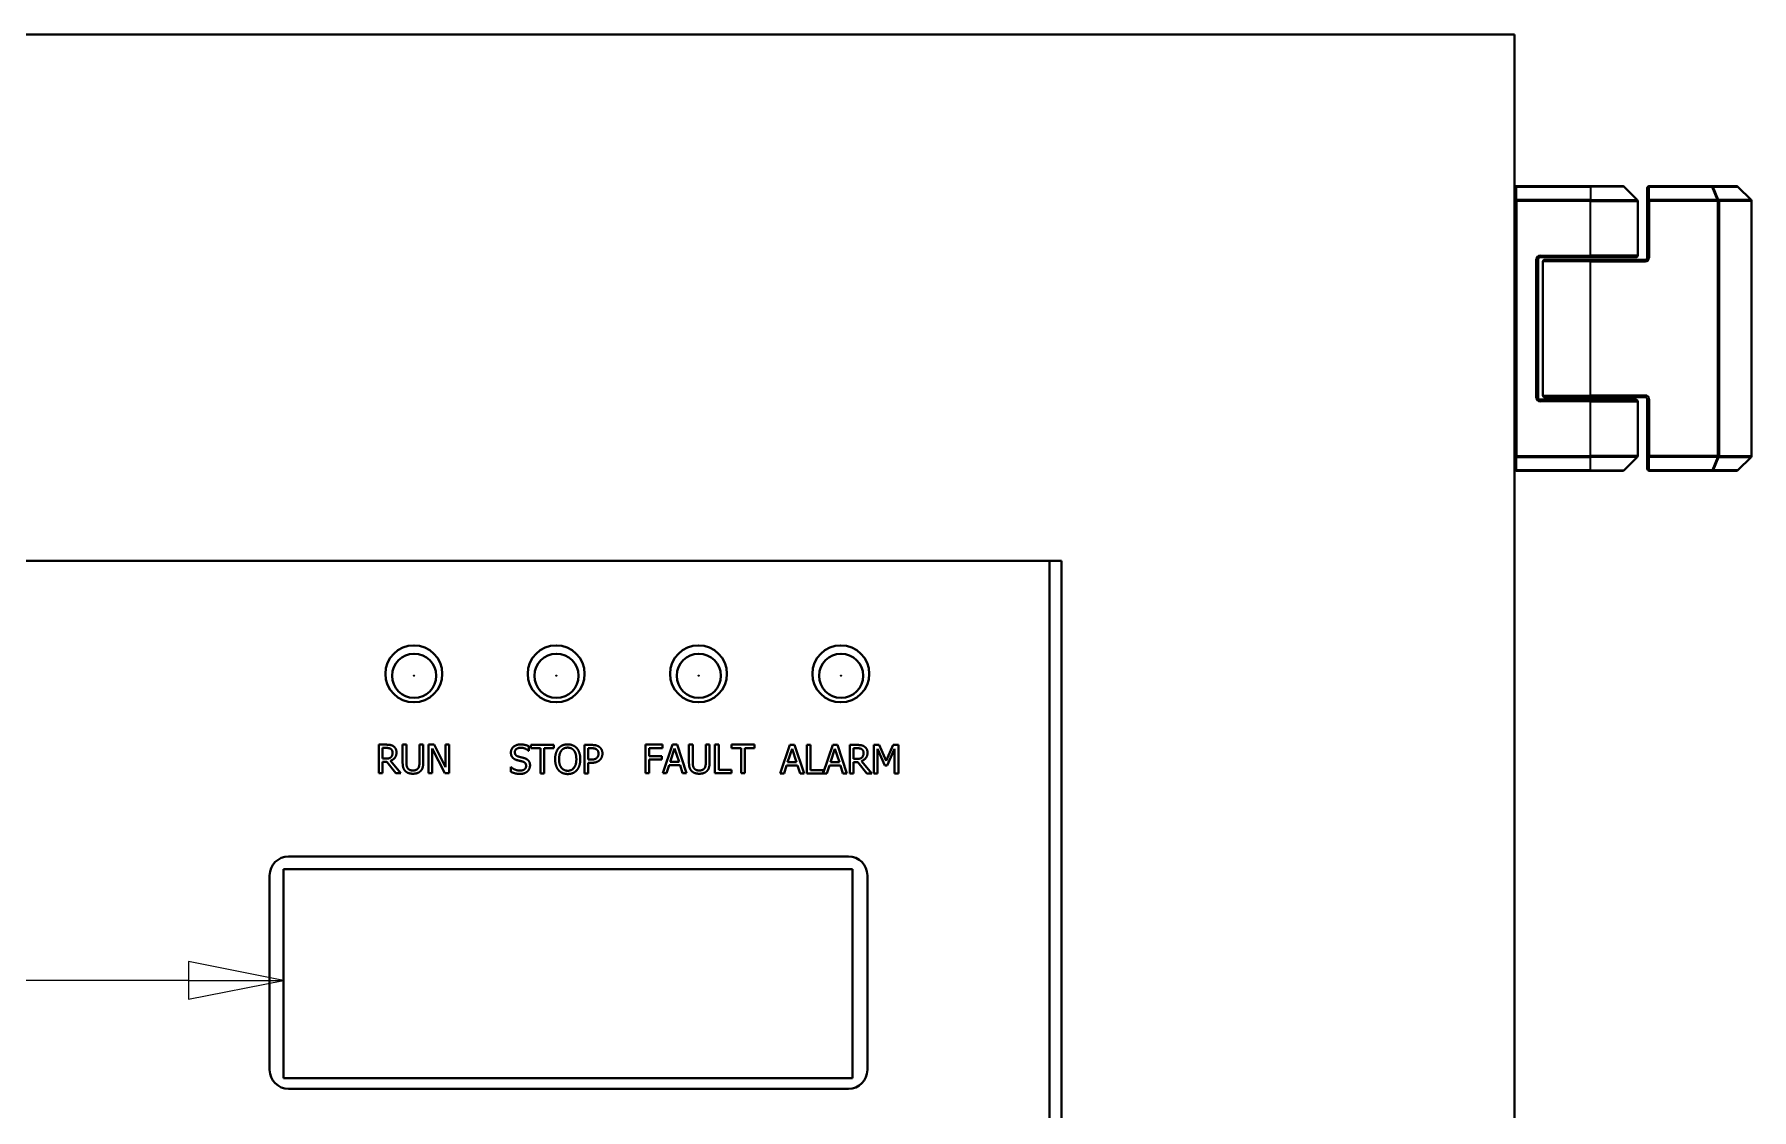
# Model space of a CAD drawing. Header units: millimetres. Extents: x 0 to 5945, y 0 to 4205.
# Drawn here: x 4568.7 to 4749.7, y 1616.6 to 1730 of the extents above; entities that cross this region are included whole.
import ezdxf

# ---------------------------------------------------------------- set-up
doc = ezdxf.new("R2010")
doc.units = ezdxf.units.MM
doc.header["$LTSCALE"] = 5
for name, color, linetype, lineweight in [('가시적인 것(ISO)', 3, 'Continuous', 40), ('가시적인 좁은 것(ISO)', 3, 'Continuous', 35), ('기호(ISO)', 5, 'Continuous', 25)]:
    doc.layers.add(name, color=color, linetype=linetype, lineweight=lineweight)

# ---------------------------------------------------------------- blocks, each defined once
blk = doc.blocks.new('품번기호4')
at = {"layer": '기호(ISO)', "color": 7}
for p, q in [((918.984, 326.055), (916.984, 326.455)), ((916.984, 326.455), (916.984, 325.655)), ((916.984, 326.055), (811.362, 326.055)), ((916.984, 326.055), (918.984, 326.055)), ((916.984, 325.655), (918.984, 326.055))]:
    blk.add_line(p, q, dxfattribs=at)
at = {"layer": '기호(ISO)', "color": 7, "flags": 128}
blk.add_lwpolyline([(916.984, 325.655), (918.984, 326.055)], dxfattribs=at)
at = {"layer": '기호(ISO)', "color": 7}
blk.add_solid([(916.984, 325.655), (918.984, 326.055), (916.984, 326.455), (916.984, 325.655)], dxfattribs=at)

msp = doc.modelspace()

# ---------------------------------------------------------------- linework, layer by layer
at = {"layer": '가시적인 것(ISO)'}
for p, q in [((4724.6704, 1729.9862), (4414.6704, 1729.9862)), ((4724.6704, 1520.9862), (4724.6704, 1729.9862)), ((4724.8704, 1713.9862), (4732.6704, 1713.9862)), ((4736.0875, 1713.9862), (4732.6704, 1713.9862)), ((4736.229, 1713.9277), (4737.6118, 1712.5448)), ((4737.6704, 1706.6862), (4737.6704, 1712.4034)), ((4738.6704, 1712.4034), (4738.6704, 1713.7862)), ((4738.6704, 1712.4034), (4738.6704, 1706.4362)), ((4738.8704, 1713.9862), (4745.5148, 1713.9862)), ((4745.5148, 1713.9862), (4748.0875, 1713.9862)), ((4749.6118, 1712.5448), (4748.229, 1713.9277)), ((4749.6704, 1712.4034), (4749.6704, 1685.5691)), ((4727.1704, 1691.6862), (4727.1704, 1706.2862)), ((4727.3704, 1706.4862), (4732.6704, 1706.4862)), ((4727.6704, 1691.9362), (4727.6704, 1706.0362)), ((4732.6704, 1706.2362), (4727.8704, 1706.2362)), ((4737.4704, 1706.4862), (4732.6704, 1706.4862)), ((4732.6704, 1706.2362), (4738.4704, 1706.2362)), ((4732.6704, 1691.4862), (4727.3704, 1691.4862)), ((4727.8704, 1691.7362), (4732.6704, 1691.7362)), ((4738.4704, 1691.7362), (4732.6704, 1691.7362)), ((4732.6704, 1691.4862), (4737.4704, 1691.4862)), ((4737.6704, 1685.5691), (4737.6704, 1691.2862)), ((4738.6704, 1691.5362), (4738.6704, 1685.5691)), ((4736.229, 1684.0448), (4737.6118, 1685.4277)), ((4738.6704, 1684.1862), (4738.6704, 1685.5691)), ((4749.6118, 1685.4277), (4748.229, 1684.0448)), ((4732.6704, 1683.9862), (4724.8704, 1683.9862)), ((4732.6704, 1683.9862), (4736.0875, 1683.9862)), ((4745.5148, 1683.9862), (4738.8704, 1683.9862)), ((4748.0875, 1683.9862), (4745.5148, 1683.9862)), ((4510.4204, 1674.4862), (4676.9204, 1674.4862)), ((4675.6704, 1674.4862), (4675.6704, 1576.4862)), ((4676.9204, 1674.4862), (4676.9204, 1576.4862)), ((4604.9641, 1655.1179), (4605.7372, 1655.1179)), ((4604.9641, 1652.1179), (4604.9641, 1655.1179)), ((4605.3629, 1654.7726), (4605.7591, 1654.7726)), ((4605.3629, 1653.6446), (4605.3629, 1654.7726)), ((4607.4876, 1655.1179), (4607.8864, 1655.1179)), ((4607.4876, 1653.2459), (4607.4876, 1655.1179)), ((4607.8864, 1655.1179), (4607.8864, 1653.2459)), ((4609.2599, 1655.1179), (4609.6586, 1655.1179)), ((4609.2599, 1653.2362), (4609.2599, 1655.1179)), ((4609.6586, 1655.1179), (4609.6586, 1653.2459)), ((4610.23, 1655.1179), (4610.7964, 1655.1179)), ((4610.23, 1652.1179), (4610.23, 1655.1179)), ((4610.6019, 1654.7046), (4610.6019, 1652.1179)), ((4611.9293, 1652.1179), (4610.6019, 1654.7046)), ((4610.7964, 1655.1179), (4612.0047, 1652.7426)), ((4612.0047, 1655.1179), (4612.3766, 1655.1179)), ((4612.0047, 1652.7426), (4612.0047, 1655.1179)), ((4612.3766, 1655.1179), (4612.3766, 1652.1179)), ((4620.798, 1654.4687), (4620.7688, 1654.4687)), ((4620.798, 1654.9452), (4620.798, 1654.4687)), ((4621.0144, 1655.0862), (4623.4261, 1655.0862)), ((4621.0144, 1654.7313), (4621.0144, 1655.0862)), ((4622.0209, 1654.7313), (4621.0144, 1654.7313)), ((4622.0209, 1652.0862), (4622.0209, 1654.7313)), ((4622.4196, 1654.7313), (4622.4196, 1652.0862)), ((4623.4261, 1654.7313), (4622.4196, 1654.7313)), ((4623.4261, 1655.0862), (4623.4261, 1654.7313)), ((4626.6497, 1655.0862), (4627.4034, 1655.0862)), ((4626.6497, 1652.0862), (4626.6497, 1655.0862)), ((4627.0484, 1654.741), (4627.3791, 1654.741)), ((4627.0484, 1653.5449), (4627.0484, 1654.741)), ((4633.0764, 1655.1179), (4634.8706, 1655.1179)), ((4633.0764, 1652.1179), (4633.0764, 1655.1179)), ((4634.8706, 1654.7629), (4633.4751, 1654.7629)), ((4633.4751, 1654.7629), (4633.4751, 1653.9169)), ((4634.8706, 1655.1179), (4634.8706, 1654.7629)), ((4634.9046, 1652.1179), (4635.9159, 1655.1179)), ((4635.6898, 1653.2969), (4636.1517, 1654.7094)), ((4635.9159, 1655.1179), (4636.407, 1655.1179)), ((4636.1517, 1654.7094), (4636.6161, 1653.2969)), ((4636.407, 1655.1179), (4637.4184, 1652.1179)), ((4637.6663, 1655.1179), (4638.065, 1655.1179)), ((4637.6663, 1653.2459), (4637.6663, 1655.1179)), ((4638.065, 1655.1179), (4638.065, 1653.2459)), ((4639.4386, 1655.1179), (4639.8373, 1655.1179)), ((4639.4386, 1653.2362), (4639.4386, 1655.1179)), ((4639.8373, 1655.1179), (4639.8373, 1653.2459)), ((4640.4086, 1655.1179), (4640.8073, 1655.1179)), ((4640.4086, 1652.1179), (4640.4086, 1655.1179)), ((4640.8073, 1655.1179), (4640.8073, 1652.4728)), ((4642.1542, 1655.1179), (4644.5659, 1655.1179)), ((4642.1542, 1654.7629), (4642.1542, 1655.1179)), ((4643.1607, 1654.7629), (4642.1542, 1654.7629)), ((4643.1607, 1652.1179), (4643.1607, 1654.7629)), ((4643.5594, 1654.7629), (4643.5594, 1652.1179)), ((4644.5659, 1654.7629), (4643.5594, 1654.7629)), ((4644.5659, 1655.1179), (4644.5659, 1654.7629)), ((4647.2802, 1652.0862), (4648.2915, 1655.0862)), ((4648.0654, 1653.2653), (4648.5274, 1654.6778)), ((4648.2915, 1655.0862), (4648.7826, 1655.0862)), ((4648.5274, 1654.6778), (4648.9917, 1653.2653)), ((4648.7826, 1655.0862), (4649.794, 1652.0862)), ((4650.0784, 1655.0862), (4650.4771, 1655.0862)), ((4650.0784, 1652.0862), (4650.0784, 1655.0862)), ((4650.4771, 1655.0862), (4650.4771, 1652.4412)), ((4651.8167, 1652.1151), (4652.8183, 1655.0862)), ((4652.5922, 1653.2653), (4653.0541, 1654.6778)), ((4652.8183, 1655.0862), (4653.3094, 1655.0862)), ((4653.0541, 1654.6778), (4653.5184, 1653.2653)), ((4653.3094, 1655.0862), (4654.3207, 1652.0862)), ((4654.6052, 1655.0862), (4655.3782, 1655.0862)), ((4654.6052, 1652.0862), (4654.6052, 1655.0862)), ((4655.0039, 1654.741), (4655.4001, 1654.741)), ((4655.0039, 1653.613), (4655.0039, 1654.741)), ((4657.1651, 1655.0862), (4657.7097, 1655.0862)), ((4657.1651, 1652.0862), (4657.1651, 1655.0862)), ((4657.5371, 1654.6705), (4657.5371, 1652.0862)), ((4658.3126, 1652.9128), (4657.5371, 1654.6705)), ((4657.7097, 1655.0862), (4658.4585, 1653.4161)), ((4658.4585, 1653.4161), (4659.1829, 1655.0862)), ((4659.3385, 1654.6705), (4658.5557, 1652.9128)), ((4659.1829, 1655.0862), (4659.7372, 1655.0862)), ((4659.3385, 1652.0862), (4659.3385, 1654.6705)), ((4659.7372, 1655.0862), (4659.7372, 1652.0862)), ((4605.7129, 1653.6446), (4605.3629, 1653.6446)), ((4605.3629, 1653.3115), (4605.3629, 1652.1179)), ((4605.8199, 1653.3115), (4605.3629, 1653.3115)), ((4606.768, 1652.1179), (4605.8199, 1653.3115)), ((4606.2186, 1653.4234), (4607.2859, 1652.1179)), ((4618.875, 1652.767), (4618.9042, 1652.767)), ((4618.875, 1652.2662), (4618.875, 1652.767)), ((4627.3207, 1653.5449), (4627.0484, 1653.5449)), ((4627.0484, 1653.2046), (4627.0484, 1652.0862)), ((4627.3864, 1653.2046), (4627.0484, 1653.2046)), ((4633.4751, 1653.9169), (4634.8122, 1653.9169)), ((4633.4751, 1653.5619), (4633.4751, 1652.1179)), ((4634.8122, 1653.5619), (4633.4751, 1653.5619)), ((4634.8122, 1653.9169), (4634.8122, 1653.5619)), ((4635.5804, 1652.9566), (4635.3082, 1652.1179)), ((4636.7255, 1652.9566), (4635.5804, 1652.9566)), ((4636.6161, 1653.2969), (4635.6898, 1653.2969)), ((4636.9978, 1652.1179), (4636.7255, 1652.9566)), ((4647.956, 1652.925), (4647.6838, 1652.0862)), ((4649.1011, 1652.925), (4647.956, 1652.925)), ((4648.9917, 1653.2653), (4648.0654, 1653.2653)), ((4649.3734, 1652.0862), (4649.1011, 1652.925)), ((4652.4828, 1652.925), (4652.2105, 1652.0862)), ((4653.6278, 1652.925), (4652.4828, 1652.925)), ((4653.5184, 1653.2653), (4652.5922, 1653.2653)), ((4653.9001, 1652.0862), (4653.6278, 1652.925)), ((4655.3539, 1653.613), (4655.0039, 1653.613)), ((4655.0039, 1653.2799), (4655.0039, 1652.0862)), ((4655.4609, 1653.2799), (4655.0039, 1653.2799)), ((4656.409, 1652.0862), (4655.4609, 1653.2799)), ((4655.8596, 1653.3918), (4656.9269, 1652.0862)), ((4658.5557, 1652.9128), (4658.3126, 1652.9128)), ((4605.3629, 1652.1179), (4604.9641, 1652.1179)), ((4607.2859, 1652.1179), (4606.768, 1652.1179)), ((4610.6019, 1652.1179), (4610.23, 1652.1179)), ((4612.3766, 1652.1179), (4611.9293, 1652.1179)), ((4622.4196, 1652.0862), (4622.0209, 1652.0862)), ((4627.0484, 1652.0862), (4626.6497, 1652.0862)), ((4633.4751, 1652.1179), (4633.0764, 1652.1179)), ((4635.3082, 1652.1179), (4634.9046, 1652.1179)), ((4637.4184, 1652.1179), (4636.9978, 1652.1179)), ((4642.1469, 1652.1179), (4640.4086, 1652.1179)), ((4640.8073, 1652.4728), (4642.1469, 1652.4728)), ((4642.1469, 1652.4728), (4642.1469, 1652.1179)), ((4643.5594, 1652.1179), (4643.1607, 1652.1179)), ((4647.6838, 1652.0862), (4647.2802, 1652.0862)), ((4649.794, 1652.0862), (4649.3734, 1652.0862)), ((4652.2105, 1652.0862), (4650.0784, 1652.0862)), ((4650.4771, 1652.4412), (4651.8167, 1652.4412)), ((4651.8167, 1652.4412), (4651.8167, 1652.1151)), ((4654.3207, 1652.0862), (4653.9001, 1652.0862)), ((4655.0039, 1652.0862), (4654.6052, 1652.0862)), ((4656.9269, 1652.0862), (4656.409, 1652.0862)), ((4657.5371, 1652.0862), (4657.1651, 1652.0862)), ((4659.7372, 1652.0862), (4659.3385, 1652.0862)), ((4594.9177, 1641.9821), (4654.9177, 1641.9821)), ((4594.9177, 1619.9821), (4594.9177, 1641.9821)), ((4595.4704, 1643.3362), (4654.4704, 1643.3362)), ((4654.9177, 1641.9821), (4654.9177, 1619.9821)), ((4593.4704, 1620.8362), (4593.4704, 1641.3362)), ((4656.4704, 1641.3362), (4656.4704, 1620.8362)), ((4654.9177, 1619.9821), (4594.9177, 1619.9821)), ((4654.4704, 1618.8362), (4595.4704, 1618.8362))]:
    msp.add_line(p, q, dxfattribs=at)
for centre, radius in [((4608.6704, 1662.5862), 3), ((4623.6704, 1662.5862), 3), ((4638.6704, 1662.5862), 3), ((4653.6704, 1662.5862), 3), ((4608.6963, 1662.3822), 2.325), ((4623.6964, 1662.3822), 2.325), ((4638.6964, 1662.3822), 2.325), ((4653.6964, 1662.3822), 2.325)]:
    msp.add_circle(centre, radius, dxfattribs=at)
for centre, radius, start, end in [((4724.8704, 1713.7862), 0.2, 90, 180), ((4736.0875, 1713.7862), 0.2, 44.99999, 90), ((4737.4704, 1712.4034), 0.2, 0, 44.99999), ((4738.8704, 1713.7862), 0.2, 90, 180), ((4748.0875, 1713.7862), 0.2, 45, 90), ((4749.4704, 1712.4034), 0.2, 0, 45), ((4727.3704, 1706.2862), 0.2, 90, 180), ((4727.8704, 1706.0362), 0.2, 90, 180), ((4737.4704, 1706.6862), 0.2, 270, 0), ((4738.4704, 1706.4362), 0.2, 270, 0), ((4727.3704, 1691.6862), 0.2, 180, 270), ((4727.8704, 1691.9362), 0.2, 180, 270), ((4737.4704, 1691.2862), 0.2, 0, 90), ((4738.4704, 1691.5362), 0.2, 0, 90), ((4737.4704, 1685.5691), 0.2, 315.00001, 0), ((4749.4704, 1685.5691), 0.2, 315, 0), ((4724.8704, 1684.1862), 0.2, 180, 270), ((4736.0875, 1684.1862), 0.2, 270, 315.00001), ((4738.8704, 1684.1862), 0.2, 180, 270), ((4748.0875, 1684.1862), 0.2, 270, 315), ((4595.4704, 1641.3362), 2, 90, 180), ((4654.4704, 1641.3362), 2, 0, 90), ((4595.4704, 1620.8362), 2, 180, 270), ((4654.4704, 1620.8362), 2, 270, 0)]:
    msp.add_arc(centre, radius, start, end, dxfattribs=at)
for points in [[(4605.7372, 1655.1179), (4605.9949, 1655.1179), (4606.3426, 1655.0619), (4606.5006, 1654.9598)], [(4605.7591, 1654.7726), (4605.9244, 1654.7726), (4606.1505, 1654.7264), (4606.2356, 1654.6705)], [(4606.2356, 1654.6705), (4606.3329, 1654.6049), (4606.4253, 1654.4031), (4606.4253, 1654.2718)], [(4606.5006, 1654.9598), (4606.6586, 1654.8577), (4606.841, 1654.5392), (4606.841, 1654.3034)], [(4618.8969, 1654.2815), (4618.8969, 1654.6462), (4619.4658, 1655.1397), (4619.9058, 1655.1397)], [(4619.9325, 1654.7945), (4619.6554, 1654.7945), (4619.3126, 1654.5344), (4619.3126, 1654.3229)], [(4619.9058, 1655.1397), (4620.1586, 1655.1397), (4620.606, 1655.0401), (4620.798, 1654.9452)], [(4620.7688, 1654.4687), (4620.6254, 1654.6), (4620.1781, 1654.7945), (4619.9325, 1654.7945)], [(4623.5598, 1653.5862), (4623.5598, 1653.9631), (4623.747, 1654.5368), (4623.9196, 1654.7435)], [(4623.9196, 1654.7435), (4624.0946, 1654.9428), (4624.5833, 1655.1495), (4624.8847, 1655.1495)], [(4623.9755, 1653.5862), (4623.9755, 1653.878), (4624.1019, 1654.3399), (4624.221, 1654.4931)], [(4624.221, 1654.4931), (4624.345, 1654.6535), (4624.6708, 1654.8042), (4624.8872, 1654.8042)], [(4624.8847, 1655.1495), (4625.1911, 1655.1495), (4625.6821, 1654.9355), (4625.8523, 1654.7435)], [(4624.8872, 1654.8042), (4625.0962, 1654.8042), (4625.4317, 1654.6486), (4625.5509, 1654.4931)], [(4625.5509, 1654.4931), (4625.6676, 1654.3423), (4625.7964, 1653.8828), (4625.7964, 1653.5862)], [(4625.8523, 1654.7435), (4626.0225, 1654.5441), (4626.2121, 1653.9606), (4626.2121, 1653.5862)], [(4627.3791, 1654.741), (4627.5663, 1654.741), (4627.8191, 1654.69), (4627.9139, 1654.6268)], [(4627.4034, 1655.0862), (4627.6708, 1655.0862), (4628.0452, 1654.9987), (4628.1886, 1654.8991)], [(4627.9139, 1654.6268), (4628.0233, 1654.5538), (4628.1303, 1654.3253), (4628.1303, 1654.1697)], [(4628.1886, 1654.8991), (4628.3564, 1654.7848), (4628.546, 1654.4323), (4628.546, 1654.1819)], [(4655.3782, 1655.0862), (4655.6359, 1655.0862), (4655.9836, 1655.0303), (4656.1416, 1654.9282)], [(4655.4001, 1654.741), (4655.5654, 1654.741), (4655.7915, 1654.6948), (4655.8766, 1654.6389)], [(4655.8766, 1654.6389), (4655.9739, 1654.5733), (4656.0663, 1654.3715), (4656.0663, 1654.2402)], [(4656.1416, 1654.9282), (4656.2996, 1654.8261), (4656.482, 1654.5076), (4656.482, 1654.2718)], [(4606.2551, 1653.8002), (4606.1603, 1653.7054), (4605.8855, 1653.6446), (4605.7129, 1653.6446)], [(4606.841, 1654.3034), (4606.841, 1653.9752), (4606.5055, 1653.5303), (4606.2186, 1653.4234)], [(4606.4253, 1654.2718), (4606.4253, 1654.1162), (4606.3426, 1653.8828), (4606.2551, 1653.8002)], [(4607.7745, 1652.3318), (4607.6165, 1652.4874), (4607.4876, 1652.925), (4607.4876, 1653.2459)], [(4607.8864, 1653.2459), (4607.8864, 1653.0368), (4607.9398, 1652.7548), (4608.0152, 1652.6405)], [(4608.0152, 1652.6405), (4608.0954, 1652.519), (4608.3726, 1652.395), (4608.5719, 1652.395)], [(4608.5719, 1652.395), (4608.7591, 1652.395), (4609.0509, 1652.519), (4609.1311, 1652.6405)], [(4609.1311, 1652.6405), (4609.2065, 1652.7548), (4609.2599, 1653.0344), (4609.2599, 1653.2362)], [(4609.6586, 1653.2459), (4609.6586, 1652.9323), (4609.5322, 1652.485), (4609.3718, 1652.3318)], [(4619.0914, 1653.7394), (4618.999, 1653.8391), (4618.8969, 1654.1065), (4618.8969, 1654.2815)], [(4618.9042, 1652.767), (4619.1011, 1652.5822), (4619.5995, 1652.378), (4619.8304, 1652.378)], [(4619.5873, 1653.4744), (4619.4317, 1653.5157), (4619.1862, 1653.6397), (4619.0914, 1653.7394)], [(4619.3126, 1654.3229), (4619.3126, 1654.1332), (4619.5144, 1653.9072), (4619.704, 1653.8561)], [(4620.1295, 1653.3383), (4619.9909, 1653.3772), (4619.7599, 1653.4307), (4619.5873, 1653.4744)], [(4619.704, 1653.8561), (4619.8304, 1653.8221), (4620.1975, 1653.7345), (4620.3191, 1653.6981)], [(4619.8304, 1652.378), (4620.1611, 1652.378), (4620.499, 1652.6527), (4620.499, 1652.8788)], [(4620.499, 1652.8788), (4620.499, 1653.0587), (4620.3215, 1653.2824), (4620.1295, 1653.3383)], [(4620.3191, 1653.6981), (4620.6278, 1653.6033), (4620.9147, 1653.2216), (4620.9147, 1652.942)], [(4620.9147, 1652.942), (4620.9147, 1652.7645), (4620.7713, 1652.4242), (4620.6424, 1652.305)], [(4623.9171, 1652.4315), (4623.7445, 1652.6308), (4623.5598, 1653.2167), (4623.5598, 1653.5862)], [(4624.8872, 1652.3683), (4624.4714, 1652.3683), (4623.9755, 1652.9955), (4623.9755, 1653.5862)], [(4625.7964, 1653.5862), (4625.7964, 1652.9955), (4625.3029, 1652.3683), (4624.8872, 1652.3683)], [(4626.2121, 1653.5862), (4626.2121, 1653.2216), (4626.0274, 1652.6308), (4625.8523, 1652.4315)], [(4627.9601, 1653.7248), (4627.8629, 1653.6227), (4627.5638, 1653.5449), (4627.3207, 1653.5449)], [(4628.2834, 1653.5157), (4628.1278, 1653.3626), (4627.7073, 1653.2046), (4627.3864, 1653.2046)], [(4628.1303, 1654.1697), (4628.1303, 1654.0263), (4628.05, 1653.8148), (4627.9601, 1653.7248)], [(4628.546, 1654.1819), (4628.546, 1653.9874), (4628.4074, 1653.6373), (4628.2834, 1653.5157)], [(4637.9532, 1652.3318), (4637.7952, 1652.4874), (4637.6663, 1652.925), (4637.6663, 1653.2459)], [(4638.065, 1653.2459), (4638.065, 1653.0368), (4638.1185, 1652.7548), (4638.1939, 1652.6405)], [(4638.1939, 1652.6405), (4638.2741, 1652.519), (4638.5513, 1652.395), (4638.7506, 1652.395)], [(4638.7506, 1652.395), (4638.9378, 1652.395), (4639.2295, 1652.519), (4639.3098, 1652.6405)], [(4639.3098, 1652.6405), (4639.3851, 1652.7548), (4639.4386, 1653.0344), (4639.4386, 1653.2362)], [(4639.8373, 1653.2459), (4639.8373, 1652.9323), (4639.7109, 1652.485), (4639.5505, 1652.3318)], [(4655.8961, 1653.7686), (4655.8013, 1653.6738), (4655.5265, 1653.613), (4655.3539, 1653.613)], [(4656.482, 1654.2718), (4656.482, 1653.9436), (4656.1465, 1653.4987), (4655.8596, 1653.3918)], [(4656.0663, 1654.2402), (4656.0663, 1654.0846), (4655.9836, 1653.8512), (4655.8961, 1653.7686)], [(4608.5719, 1652.0546), (4608.3069, 1652.0546), (4607.9131, 1652.1932), (4607.7745, 1652.3318)], [(4609.3718, 1652.3318), (4609.2283, 1652.1908), (4608.8491, 1652.0546), (4608.5719, 1652.0546)], [(4619.8596, 1652.0328), (4619.5338, 1652.0328), (4619.0768, 1652.1689), (4618.875, 1652.2662)], [(4620.6424, 1652.305), (4620.499, 1652.1738), (4620.1343, 1652.0328), (4619.8596, 1652.0328)], [(4624.8847, 1652.023), (4624.5808, 1652.023), (4624.0946, 1652.2297), (4623.9171, 1652.4315)], [(4625.8523, 1652.4315), (4625.6676, 1652.2224), (4625.1789, 1652.023), (4624.8847, 1652.023)], [(4638.7506, 1652.0546), (4638.4856, 1652.0546), (4638.0918, 1652.1932), (4637.9532, 1652.3318)], [(4639.5505, 1652.3318), (4639.407, 1652.1908), (4639.0278, 1652.0546), (4638.7506, 1652.0546)]]:
    msp.add_open_spline(points, degree=2, dxfattribs=at)
at = {"layer": '가시적인 좁은 것(ISO)'}
for p, q in [((4724.8704, 1712.4034), (4724.6704, 1712.4034)), ((4724.8704, 1713.9862), (4724.8704, 1713.9277)), ((4724.8704, 1712.5448), (4724.8704, 1713.9277)), ((4724.8704, 1713.9277), (4732.6704, 1713.9277)), ((4732.6704, 1712.5448), (4724.8704, 1712.5448)), ((4724.8704, 1712.5448), (4724.8704, 1712.4034)), ((4732.6704, 1712.4034), (4724.8704, 1712.4034)), ((4724.8704, 1712.4034), (4724.8704, 1685.5691)), ((4732.6704, 1713.9277), (4732.6704, 1713.9862)), ((4732.6704, 1713.9277), (4732.6704, 1712.5448)), ((4736.229, 1713.9277), (4732.6704, 1713.9277)), ((4732.6704, 1712.5448), (4732.6704, 1712.4034)), ((4732.6704, 1712.5448), (4737.6118, 1712.5448)), ((4732.6704, 1706.6862), (4732.6704, 1712.4034)), ((4732.6704, 1712.4034), (4737.6704, 1712.4034)), ((4738.8704, 1712.4034), (4738.6704, 1712.4034)), ((4738.8704, 1713.9862), (4738.8704, 1713.9277)), ((4738.8704, 1712.5448), (4738.8704, 1713.9277)), ((4738.8704, 1713.9277), (4745.5148, 1713.9277)), ((4738.8704, 1712.5448), (4738.8704, 1712.4034)), ((4746.0875, 1712.5448), (4738.8704, 1712.5448)), ((4746.0875, 1712.4034), (4738.8704, 1712.4034)), ((4738.8704, 1712.4034), (4738.8704, 1706.4362)), ((4745.5148, 1713.9277), (4745.5148, 1713.9862)), ((4746.0875, 1712.5448), (4745.5148, 1713.9277)), ((4746.1875, 1712.5448), (4745.6148, 1713.9277)), ((4745.6148, 1713.9277), (4748.1875, 1713.9277)), ((4746.0875, 1712.5448), (4746.0875, 1712.4034)), ((4746.0875, 1712.4034), (4746.0875, 1685.5691)), ((4746.0875, 1712.4034), (4746.229, 1712.4034)), ((4749.5704, 1712.5448), (4746.1875, 1712.5448)), ((4749.6118, 1712.4034), (4746.229, 1712.4034)), ((4746.229, 1712.4034), (4746.229, 1685.5691)), ((4749.5704, 1712.5448), (4748.1875, 1713.9277)), ((4749.6118, 1712.4034), (4749.6704, 1712.4034)), ((4749.6118, 1712.4034), (4749.6118, 1685.5691)), ((4727.1704, 1706.2862), (4726.9704, 1706.2862)), ((4726.9704, 1691.6862), (4726.9704, 1706.2862)), ((4727.3704, 1706.6862), (4727.3704, 1706.4862)), ((4727.3704, 1706.6862), (4732.6704, 1706.6862)), ((4732.6704, 1706.0362), (4727.6704, 1706.0362)), ((4737.6704, 1706.6862), (4732.6704, 1706.6862)), ((4732.6704, 1706.4862), (4732.6704, 1706.6862)), ((4732.6704, 1706.0362), (4732.6704, 1706.2362)), ((4732.6704, 1706.0362), (4738.4704, 1706.0362)), ((4732.6704, 1691.9362), (4732.6704, 1706.0362)), ((4738.4704, 1706.0362), (4738.4704, 1706.2362)), ((4738.6704, 1706.4362), (4738.8704, 1706.4362)), ((4726.9704, 1691.6862), (4727.1704, 1691.6862)), ((4727.3704, 1691.4862), (4727.3704, 1691.2862)), ((4732.6704, 1691.2862), (4727.3704, 1691.2862)), ((4727.6704, 1691.9362), (4732.6704, 1691.9362)), ((4738.4704, 1691.9362), (4732.6704, 1691.9362)), ((4732.6704, 1691.9362), (4732.6704, 1691.7362)), ((4732.6704, 1691.4862), (4732.6704, 1691.2862)), ((4732.6704, 1685.5691), (4732.6704, 1691.2862)), ((4732.6704, 1691.2862), (4737.6704, 1691.2862)), ((4738.4704, 1691.7362), (4738.4704, 1691.9362)), ((4738.8704, 1691.5362), (4738.6704, 1691.5362)), ((4738.8704, 1691.5362), (4738.8704, 1685.5691)), ((4724.6704, 1685.5691), (4724.8704, 1685.5691)), ((4724.8704, 1685.5691), (4732.6704, 1685.5691)), ((4724.8704, 1685.5691), (4724.8704, 1685.4277)), ((4724.8704, 1684.0448), (4724.8704, 1685.4277)), ((4724.8704, 1685.4277), (4732.6704, 1685.4277)), ((4732.6704, 1685.4277), (4732.6704, 1685.5691)), ((4737.6704, 1685.5691), (4732.6704, 1685.5691)), ((4732.6704, 1684.0448), (4732.6704, 1685.4277)), ((4737.6118, 1685.4277), (4732.6704, 1685.4277)), ((4738.6704, 1685.5691), (4738.8704, 1685.5691)), ((4746.0875, 1685.5691), (4738.8704, 1685.5691)), ((4738.8704, 1685.5691), (4738.8704, 1685.4277)), ((4738.8704, 1684.0448), (4738.8704, 1685.4277)), ((4746.0875, 1685.4277), (4738.8704, 1685.4277)), ((4746.0875, 1685.4277), (4745.5148, 1684.0448)), ((4746.1875, 1685.4277), (4745.6148, 1684.0448)), ((4746.229, 1685.5691), (4746.0875, 1685.5691)), ((4746.0875, 1685.5691), (4746.0875, 1685.4277)), ((4746.1875, 1685.4277), (4749.5704, 1685.4277)), ((4746.229, 1685.5691), (4749.6118, 1685.5691)), ((4749.5704, 1685.4277), (4748.1875, 1684.0448)), ((4749.6704, 1685.5691), (4749.6118, 1685.5691)), ((4724.8704, 1684.0448), (4724.8704, 1683.9862)), ((4732.6704, 1684.0448), (4724.8704, 1684.0448)), ((4732.6704, 1684.0448), (4732.6704, 1683.9862)), ((4732.6704, 1684.0448), (4736.229, 1684.0448)), ((4745.5148, 1684.0448), (4738.8704, 1684.0448)), ((4738.8704, 1684.0448), (4738.8704, 1683.9862)), ((4745.5148, 1683.9862), (4745.5148, 1684.0448)), ((4748.1875, 1684.0448), (4745.6148, 1684.0448))]:
    msp.add_line(p, q, dxfattribs=at)
for centre in [(4608.6963, 1662.3822), (4623.6964, 1662.3822), (4638.6964, 1662.3822), (4653.6964, 1662.3822)]:
    msp.add_circle(centre, 0.025, dxfattribs=at)
for centre, start, end in [((4727.3704, 1706.2862), 90, 180), ((4738.4704, 1706.4362), 270, 0), ((4727.3704, 1691.6862), 180, 270), ((4738.4704, 1691.5362), 0, 90)]:
    msp.add_arc(centre, 0.4, start, end, dxfattribs=at)
for centre, major_axis, ratio, start_param, end_param in [((4724.8704, 1713.7862), (-0.2, 0), 0.70710678, 4.71238898, 6.28318531), ((4724.8704, 1712.4034), (-0.2, 0), 0.70710678, 4.71238898, 6.28318531), ((4738.8704, 1713.7862), (-0.2, 0), 0.70710678, 4.71238898, 6.28318531), ((4738.8704, 1712.4034), (-0.2, 0), 0.70710678, 4.71238898, 6.28318531), ((4745.5148, 1713.7862), (0, 0.2), 0.70710678, 5.49778714, 6.28318531), ((4745.5148, 1713.7862), (0.1848, 0.0765), 0.67859834, 0.74875372, 1.29678212), ((4746.0875, 1712.4034), (0.1848, 0.0765), 0.67859834, 0.74875372, 1.29678212), ((4746.0875, 1712.4034), (0, -0.2), 0.70710678, 1.57079633, 2.35619449), ((4748.0875, 1713.7862), (0, 0.2), 0.70710678, 5.49778714, 6.28318531), ((4748.0875, 1713.7862), (0.1414, 0.1414), 0.28108464, 0, 0.54802841), ((4749.4704, 1712.4034), (0.1414, 0.1414), 0.28108464, 0, 0.54802841), ((4749.4704, 1712.4034), (0, 0.2), 0.70710678, 4.71238898, 5.49778714), ((4724.8704, 1685.5691), (-0.2, 0), 0.70710678, 0, 1.57079633), ((4738.8704, 1685.5691), (-0.2, 0), 0.70710678, 0, 1.57079633), ((4746.0875, 1685.5691), (-0.1848, 0.0765), 0.67859834, 1.84481053, 2.39283894), ((4746.0875, 1685.5691), (0, -0.2), 0.70710678, 0.78539816, 1.57079633), ((4749.4704, 1685.5691), (0, 0.2), 0.70710678, 3.92699082, 4.71238898), ((4749.4704, 1685.5691), (0.1414, -0.1414), 0.28108464, 5.7351569, 6.28318531), ((4724.8704, 1684.1862), (-0.2, 0), 0.70710678, 0, 1.57079633), ((4738.8704, 1684.1862), (-0.2, 0), 0.70710678, 0, 1.57079633), ((4745.5148, 1684.1862), (-0.1848, 0.0765), 0.67859834, 1.84481053, 2.39283894), ((4745.5148, 1684.1862), (0, -0.2), 0.70710678, 0, 0.78539816), ((4748.0875, 1684.1862), (0, -0.2), 0.70710678, 0, 0.78539816), ((4748.0875, 1684.1862), (0.1414, -0.1414), 0.28108464, 5.7351569, 6.28318531)]:
    msp.add_ellipse(centre, major_axis=major_axis, ratio=ratio, start_param=start_param, end_param=end_param, dxfattribs=at)

# ---------------------------------------------------------------- block references
at = {"layer": '기호(ISO)', "xscale": 5, "yscale": 5, "zscale": 5}
msp.add_blockref('품번기호4', (0, 0), dxfattribs=at)

doc.saveas('drawing.dxf')
